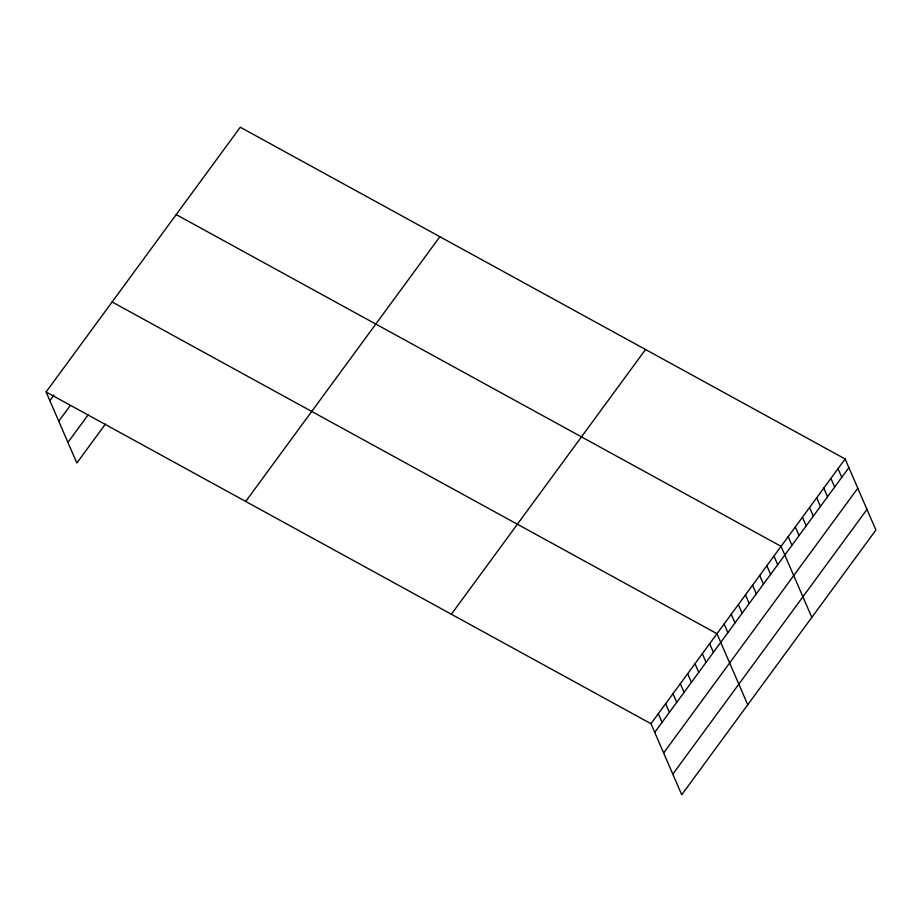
<?xml version="1.0" encoding="UTF-8"?>
<svg xmlns="http://www.w3.org/2000/svg" width="922" height="922" viewBox="0 0 922 922"><rect width="100%" height="100%" fill="white"/><g stroke="black" fill="none" stroke-linecap="round" stroke-linejoin="round"><path stroke-width="1.38" d="M46.1 391.977L240.273 127.236L845.151 458.983L875.9 530.023L681.727 794.764L650.978 723.712L46.1 391.977L76.849 463.017L105.373 424.132M49.846 400.621L53.914 395.065M58.754 421.216L70.164 405.657M67.928 442.433L88.305 414.646M245.713 501.453L439.886 236.712M451.365 614.236L645.55 349.507M650.978 723.712L845.151 458.983M654.724 732.356L848.897 467.627M663.633 752.951L857.806 488.211M672.806 774.169L866.991 509.428M176.194 214.596L781.072 546.343L811.821 617.394M112.115 301.967L716.993 633.702L747.742 704.754M838.04 468.687L841.774 477.331M830.918 478.391L834.652 487.035M823.795 488.095L827.541 496.739M816.673 497.811L820.419 506.455M809.551 507.515L813.296 516.159M802.44 517.219L806.174 525.863M795.317 526.923L799.051 535.567M788.195 536.639L791.94 545.282M773.961 556.047L777.695 564.69M766.839 565.751L770.573 574.394M759.716 575.466L763.462 584.11M752.594 585.17L756.34 593.814M745.483 594.874L749.217 603.518M738.361 604.59L742.095 613.222M731.238 614.294L734.984 622.938M724.116 623.998L727.861 632.642M709.663 643.706L713.398 652.35M702.322 653.71L706.068 662.353M694.992 663.713L698.726 672.357M687.651 673.705L691.396 682.349M680.321 683.709L684.066 692.353M672.979 693.713L676.725 702.357M665.649 703.717L669.395 712.36M658.308 713.72L662.054 722.364"/></g></svg>
